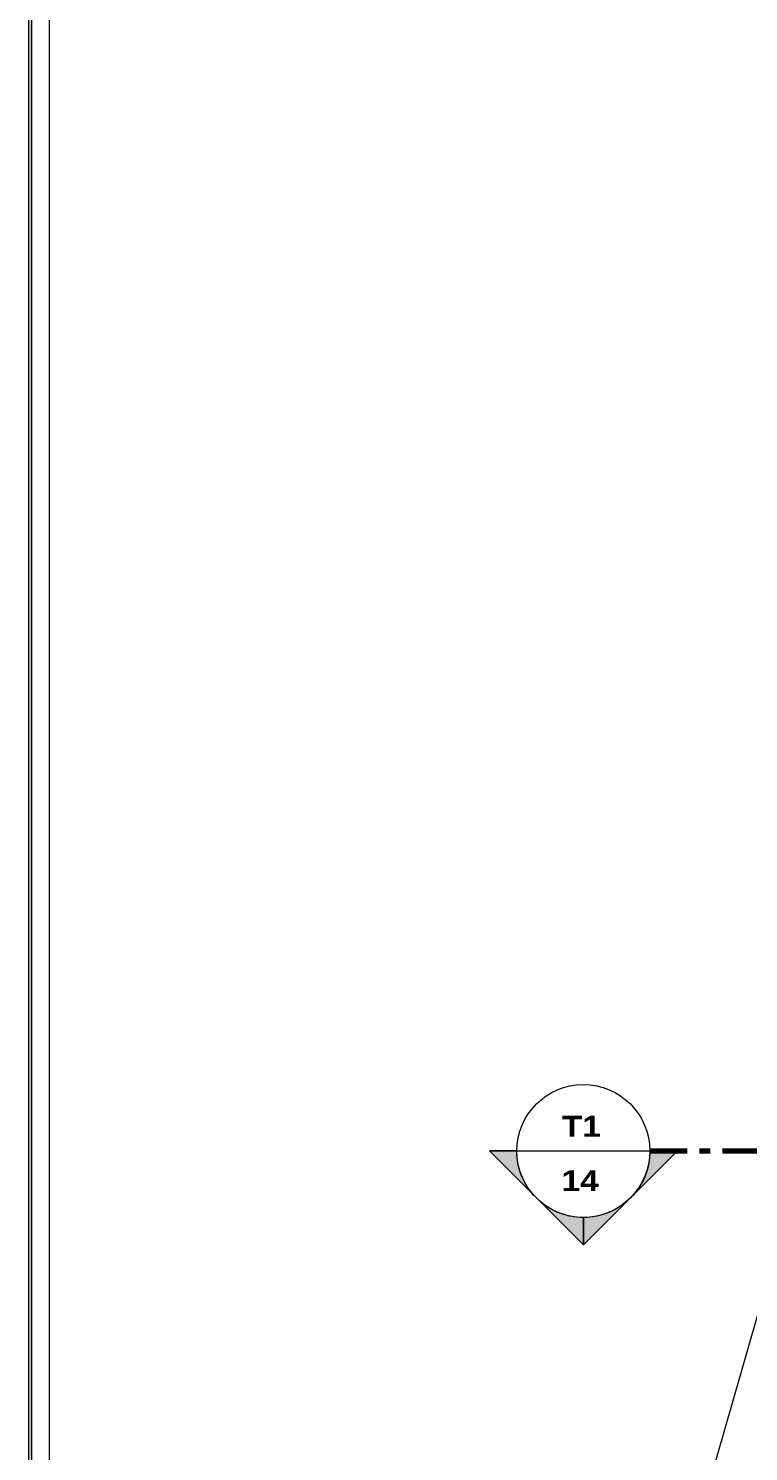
# Model space of a CAD drawing. Header units: metres. Extents: x -144 to 1000, y -717 to 29.
# Drawn here: x 443.79 to 450.68, y -557.48 to -543.88 of the extents above; entities that cross this region are included whole.
import ezdxf

# ---------------------------------------------------------------- set-up
doc = ezdxf.new("R2010")
doc.units = ezdxf.units.M
doc.linetypes.add('Dash Dot 3_16_', pattern=[0.595313, 0.357187, -0.119063, 0, -0.119063])
doc.layers.get('0').update_dxf_attribs({"color": 1})
for name, color, linetype, lineweight in [('A-ANNO-DIMS', 1, 'Continuous', 9), ('G-ANNO-SYMB', 1, 'Continuous', 9), ('G-ANNO-TTLB', 3, 'Continuous', 18), ('G-IMPT', 1, 'Continuous', 9)]:
    doc.layers.add(name, color=color, linetype=linetype, lineweight=lineweight)
doc.styles.add('Arial Black', font='', dxfattribs={"height": 0.15})
doc.styles.get('Arial Black').set_extended_font_data('Arial Black')

# ---------------------------------------------------------------- blocks, each defined once
blk = doc.blocks.new('tarjeta de nathalie 00')
at = {"layer": 'G-IMPT', "lineweight": 9}
h = blk.add_hatch(color=3, dxfattribs=at)
h.paths.add_polyline_path([(-145.23888, -717.38489), (-145.21019, -717.38489), (-145.21019, -716.89355), (-145.21019, -716.79934), (-145.23888, -716.79934), (-145.23888, -716.89379)])
h.paths.add_polyline_path([(-145.20996, -716.7991), (-145.20996, -717.3851), (-145.2392, -717.3851), (-145.2392, -716.7991)])
h.paths.add_polyline_path([(-145.23902, -717.3868), (-145.20826, -717.3868), (-145.20826, -716.7974), (-145.2392, -716.7974), (-146.09866, -716.7974), (-146.09866, -717.3868)])
h.paths.add_polyline_path([(-145.20795, -716.79707), (-145.20795, -717.3871), (-146.09898, -717.3871), (-146.09898, -716.79707)])
at = {"layer": 'G-ANNO-TTLB'}
for p, q in [((-146.09898, -716.79707), (-146.09898, -717.3871)), ((-146.09898, -716.79707), (-146.09898, -717.38713)), ((-146.09866, -717.3868), (-146.09866, -716.7974)), ((-146.09696, -717.3851), (-146.09696, -716.7991))]:
    blk.add_line(p, q, dxfattribs=at)
blk = doc.blocks.new('U')
at = {"layer": 'G-ANNO-SYMB', "extrusion": (0, 0, -1)}
h = blk.add_hatch(color=256, dxfattribs=at)
edge = h.paths.add_edge_path()
edge.add_arc((-453.62, -492.944), 0.636, 317.9216, 360)
edge.add_line((-452.984, -492.944), (-452.722, -492.944))
edge.add_line((-452.722, -492.944), (-453.148, -493.37))
h = blk.add_hatch(color=256, dxfattribs=at)
edge = h.paths.add_edge_path()
edge.add_line((-454.092, -493.37), (-454.518, -492.944))
edge.add_line((-454.518, -492.944), (-454.256, -492.944))
edge.add_arc((-453.62, -492.944), 0.636, 180, 222.0784)
h = blk.add_hatch(color=256, dxfattribs=at)
edge = h.paths.add_edge_path()
edge.add_line((-453.171, -493.393), (-453.62, -493.842))
edge.add_line((-453.62, -493.842), (-453.62, -493.579))
edge.add_arc((-453.62, -492.944), 0.635, 270, 315)
h = blk.add_hatch(color=256, dxfattribs=at)
edge = h.paths.add_edge_path()
edge.add_arc((-453.62, -492.944), 0.635, 225, 270)
edge.add_line((-453.62, -493.579), (-453.62, -493.842))
edge.add_line((-453.62, -493.842), (-454.069, -493.393))
at = {"layer": 'A-ANNO-DIMS', "color": 5, "true_color": 0x0000ff}
blk.add_line((450.911, -509.731), (457.892, -485.439), dxfattribs=at)
at = {"layer": 'G-ANNO-SYMB', "lineweight": 18, "extrusion": (0, 0, -1)}
for p, q in [((453.62, -493.842), (452.722, -492.944)), ((452.985, -492.944), (452.722, -492.944)), ((453.148, -493.37), (452.722, -492.944)), ((452.722, -492.944), (452.984, -492.944)), ((453.62, -493.842), (454.518, -492.944)), ((454.518, -492.944), (454.092, -493.37)), ((454.255, -492.944), (454.518, -492.944)), ((454.256, -492.944), (454.518, -492.944)), ((453.62, -493.842), (453.171, -493.393)), ((454.069, -493.393), (453.62, -493.842)), ((453.62, -493.579), (453.62, -493.842)), ((453.62, -493.842), (453.62, -493.579))]:
    blk.add_line(p, q, dxfattribs=at)
at = {"layer": 'G-ANNO-SYMB', "lineweight": 18}
blk.add_line((452.985, -492.944), (454.255, -492.944), dxfattribs=at)
at = {"layer": 'G-ANNO-SYMB', "linetype": 'Dash Dot 3_16_', "lineweight": 70}
blk.add_line((454.255, -492.944), (463.659, -492.944), dxfattribs=at)
at = {"layer": 'G-ANNO-SYMB', "lineweight": 18, "extrusion": (0, 0, -1)}
for radius, start, end in [(0.635, 0, 180), (0.636, 317.9216, 0), (0.635, 180, 0), (0.636, 180, 222.0784), (0.635, 270, 315), (0.635, 225, 270)]:
    blk.add_arc((-453.62, -492.944), radius, start, end, dxfattribs=at)
at = {"layer": 'G-ANNO-SYMB', "style": 'Arial Black'}
for s, p in [('T1', (453.414, -492.808)), ('14', (453.411, -493.328))]:
    blk.add_text(s, height=0.2, dxfattribs=at).set_placement(p)

msp = doc.modelspace()

# ---------------------------------------------------------------- block references
at = {"xscale": 99.43160266323505, "yscale": 99.43160266323505, "zscale": 99.43160266323505}
msp.add_blockref('tarjeta de nathalie 00', (14970.649, 70741.827), dxfattribs=at)

# ---------------------------------------------------------------- next in the draw order: block references
at = {"color": 3}
msp.add_blockref('U', (-4.523, -61.66), dxfattribs=at)

doc.saveas('drawing.dxf')
